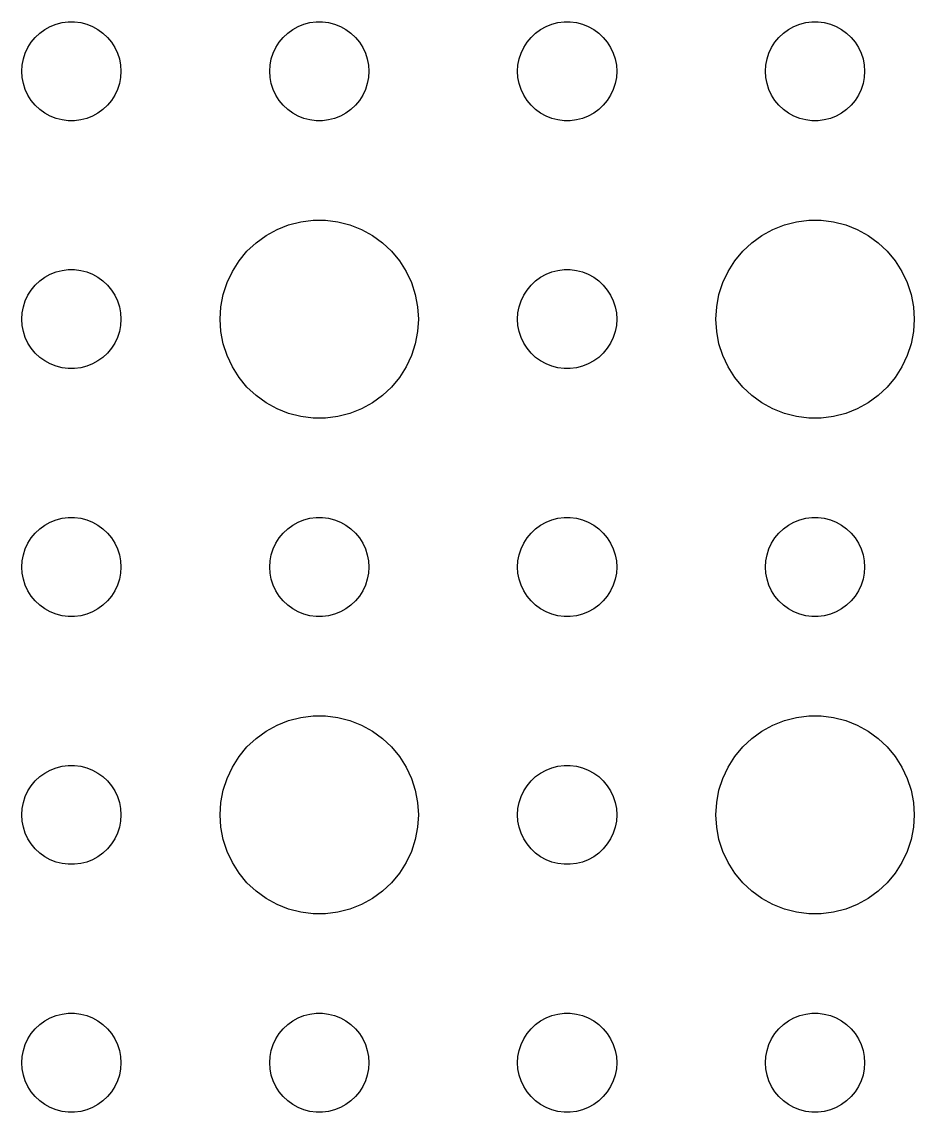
# Model space of a CAD drawing. Header units: metres. Extents: x -157 to 157, y -157 to 157.
# Drawn here: x -129 to -102, y -39 to -6 of the extents above; entities that cross this region are included whole.
import ezdxf

# ---------------------------------------------------------------- set-up
doc = ezdxf.new("R2010")
doc.units = ezdxf.units.M

msp = doc.modelspace()

# ---------------------------------------------------------------- linework, layer by layer
for p, q in [((-128.456, -6.34422), (-128.304, -6.23351)), ((-128.304, -6.23351), (-128.139, -6.14275)), ((-128.139, -6.14275), (-127.964, -6.07341)), ((-127.964, -6.07341), (-127.781, -6.02657)), ((-127.781, -6.02657), (-127.594, -6.00294)), ((-127.594, -6.00294), (-127.406, -6.00294)), ((-127.406, -6.00294), (-127.219, -6.02657)), ((-127.219, -6.02657), (-127.036, -6.07341)), ((-127.036, -6.07341), (-126.861, -6.14275)), ((-126.861, -6.14275), (-126.696, -6.23351)), ((-126.696, -6.23351), (-126.544, -6.34422)), ((-120.956, -6.34422), (-120.804, -6.23351)), ((-120.804, -6.23351), (-120.639, -6.14275)), ((-120.639, -6.14275), (-120.464, -6.07341)), ((-120.464, -6.07341), (-120.281, -6.02657)), ((-120.281, -6.02657), (-120.094, -6.00294)), ((-120.094, -6.00294), (-119.906, -6.00294)), ((-119.906, -6.00294), (-119.719, -6.02657)), ((-119.719, -6.02657), (-119.536, -6.07341)), ((-119.536, -6.07341), (-119.361, -6.14275)), ((-119.361, -6.14275), (-119.196, -6.23351)), ((-119.196, -6.23351), (-119.044, -6.34422)), ((-113.456, -6.34422), (-113.304, -6.23351)), ((-113.304, -6.23351), (-113.139, -6.14275)), ((-113.139, -6.14275), (-112.964, -6.07341)), ((-112.964, -6.07341), (-112.781, -6.02657)), ((-112.781, -6.02657), (-112.594, -6.00294)), ((-112.594, -6.00294), (-112.406, -6.00294)), ((-112.406, -6.00294), (-112.219, -6.02657)), ((-112.219, -6.02657), (-112.036, -6.07341)), ((-112.036, -6.07341), (-111.861, -6.14275)), ((-111.861, -6.14275), (-111.696, -6.23351)), ((-111.696, -6.23351), (-111.544, -6.34422)), ((-105.956, -6.34422), (-105.804, -6.23351)), ((-105.804, -6.23351), (-105.639, -6.14275)), ((-105.639, -6.14275), (-105.464, -6.07341)), ((-105.464, -6.07341), (-105.281, -6.02657)), ((-105.281, -6.02657), (-105.094, -6.00294)), ((-105.094, -6.00294), (-104.906, -6.00294)), ((-104.906, -6.00294), (-104.719, -6.02657)), ((-104.719, -6.02657), (-104.536, -6.07341)), ((-104.536, -6.07341), (-104.361, -6.14275)), ((-104.361, -6.14275), (-104.196, -6.23351)), ((-104.196, -6.23351), (-104.044, -6.34422)), ((-128.714, -6.61832), (-128.593, -6.47318)), ((-128.593, -6.47318), (-128.456, -6.34422)), ((-126.544, -6.34422), (-126.407, -6.47318)), ((-126.407, -6.47318), (-126.286, -6.61832)), ((-121.214, -6.61832), (-121.093, -6.47318)), ((-121.093, -6.47318), (-120.956, -6.34422)), ((-119.044, -6.34422), (-118.907, -6.47318)), ((-118.907, -6.47318), (-118.786, -6.61832)), ((-113.714, -6.61832), (-113.593, -6.47318)), ((-113.593, -6.47318), (-113.456, -6.34422)), ((-111.544, -6.34422), (-111.407, -6.47318)), ((-111.407, -6.47318), (-111.286, -6.61832)), ((-106.214, -6.61832), (-106.093, -6.47318)), ((-106.093, -6.47318), (-105.956, -6.34422)), ((-104.044, -6.34422), (-103.907, -6.47318)), ((-103.907, -6.47318), (-103.786, -6.61832)), ((-128.895, -6.9478), (-128.814, -6.77736)), ((-128.814, -6.77736), (-128.714, -6.61832)), ((-126.286, -6.61832), (-126.186, -6.77736)), ((-126.186, -6.77736), (-126.105, -6.9478)), ((-121.395, -6.9478), (-121.314, -6.77736)), ((-121.314, -6.77736), (-121.214, -6.61832)), ((-118.786, -6.61832), (-118.686, -6.77736)), ((-118.686, -6.77736), (-118.605, -6.9478)), ((-113.895, -6.9478), (-113.814, -6.77736)), ((-113.814, -6.77736), (-113.714, -6.61832)), ((-111.286, -6.61832), (-111.186, -6.77736)), ((-111.186, -6.77736), (-111.105, -6.9478)), ((-106.395, -6.9478), (-106.314, -6.77736)), ((-106.314, -6.77736), (-106.214, -6.61832)), ((-103.786, -6.61832), (-103.686, -6.77736)), ((-103.686, -6.77736), (-103.605, -6.9478)), ((-128.988, -7.312), (-128.953, -7.12695)), ((-128.953, -7.12695), (-128.895, -6.9478)), ((-126.105, -6.9478), (-126.047, -7.12695)), ((-126.047, -7.12695), (-126.012, -7.312)), ((-121.488, -7.312), (-121.453, -7.12695)), ((-121.453, -7.12695), (-121.395, -6.9478)), ((-118.605, -6.9478), (-118.547, -7.12695)), ((-118.547, -7.12695), (-118.512, -7.312)), ((-113.988, -7.312), (-113.953, -7.12695)), ((-113.953, -7.12695), (-113.895, -6.9478)), ((-111.105, -6.9478), (-111.047, -7.12695)), ((-111.047, -7.12695), (-111.012, -7.312)), ((-106.488, -7.312), (-106.453, -7.12695)), ((-106.453, -7.12695), (-106.395, -6.9478)), ((-103.605, -6.9478), (-103.547, -7.12695)), ((-103.547, -7.12695), (-103.512, -7.312)), ((-129, -7.5), (-128.988, -7.312)), ((-128.988, -7.68799), (-129, -7.5)), ((-126.012, -7.312), (-126, -7.5)), ((-126, -7.5), (-126.012, -7.68799)), ((-121.5, -7.5), (-121.488, -7.312)), ((-121.488, -7.68799), (-121.5, -7.5)), ((-118.512, -7.312), (-118.5, -7.5)), ((-118.5, -7.5), (-118.512, -7.68799)), ((-114, -7.5), (-113.988, -7.312)), ((-113.988, -7.68799), (-114, -7.5)), ((-111.012, -7.312), (-111, -7.5)), ((-111, -7.5), (-111.012, -7.68799)), ((-106.5, -7.5), (-106.488, -7.312)), ((-106.488, -7.68799), (-106.5, -7.5)), ((-103.512, -7.312), (-103.5, -7.5)), ((-103.5, -7.5), (-103.512, -7.68799)), ((-128.953, -7.87303), (-128.988, -7.68799)), ((-128.895, -8.05219), (-128.953, -7.87303)), ((-126.047, -7.87303), (-126.105, -8.05219)), ((-126.012, -7.68799), (-126.047, -7.87303)), ((-121.453, -7.87303), (-121.488, -7.68799)), ((-121.395, -8.05219), (-121.453, -7.87303)), ((-118.547, -7.87303), (-118.605, -8.05219)), ((-118.512, -7.68799), (-118.547, -7.87303)), ((-113.953, -7.87303), (-113.988, -7.68799)), ((-113.895, -8.05219), (-113.953, -7.87303)), ((-111.047, -7.87303), (-111.105, -8.05219)), ((-111.012, -7.68799), (-111.047, -7.87303)), ((-106.453, -7.87303), (-106.488, -7.68799)), ((-106.395, -8.05219), (-106.453, -7.87303)), ((-103.547, -7.87303), (-103.605, -8.05219)), ((-103.512, -7.68799), (-103.547, -7.87303)), ((-128.814, -8.22263), (-128.895, -8.05219)), ((-128.714, -8.38167), (-128.814, -8.22263)), ((-126.186, -8.22263), (-126.286, -8.38167)), ((-126.105, -8.05219), (-126.186, -8.22263)), ((-121.314, -8.22263), (-121.395, -8.05219)), ((-121.214, -8.38167), (-121.314, -8.22263)), ((-118.686, -8.22263), (-118.786, -8.38167)), ((-118.605, -8.05219), (-118.686, -8.22263)), ((-113.814, -8.22263), (-113.895, -8.05219)), ((-113.714, -8.38167), (-113.814, -8.22263)), ((-111.186, -8.22263), (-111.286, -8.38167)), ((-111.105, -8.05219), (-111.186, -8.22263)), ((-106.314, -8.22263), (-106.395, -8.05219)), ((-106.214, -8.38167), (-106.314, -8.22263)), ((-103.686, -8.22263), (-103.786, -8.38167)), ((-103.605, -8.05219), (-103.686, -8.22263)), ((-128.593, -8.52681), (-128.714, -8.38167)), ((-128.456, -8.65576), (-128.593, -8.52681)), ((-126.407, -8.52681), (-126.544, -8.65576)), ((-126.286, -8.38167), (-126.407, -8.52681)), ((-121.093, -8.52681), (-121.214, -8.38167)), ((-120.956, -8.65576), (-121.093, -8.52681)), ((-118.907, -8.52681), (-119.044, -8.65576)), ((-118.786, -8.38167), (-118.907, -8.52681)), ((-113.593, -8.52681), (-113.714, -8.38167)), ((-113.456, -8.65576), (-113.593, -8.52681)), ((-111.407, -8.52681), (-111.544, -8.65576)), ((-111.286, -8.38167), (-111.407, -8.52681)), ((-106.093, -8.52681), (-106.214, -8.38167)), ((-105.956, -8.65576), (-106.093, -8.52681)), ((-103.907, -8.52681), (-104.044, -8.65576)), ((-103.786, -8.38167), (-103.907, -8.52681)), ((-128.304, -8.76648), (-128.456, -8.65576)), ((-128.139, -8.85724), (-128.304, -8.76648)), ((-127.964, -8.92657), (-128.139, -8.85724)), ((-126.861, -8.85724), (-127.036, -8.92657)), ((-126.696, -8.76648), (-126.861, -8.85724)), ((-126.544, -8.65576), (-126.696, -8.76648)), ((-120.804, -8.76648), (-120.956, -8.65576)), ((-120.639, -8.85724), (-120.804, -8.76648)), ((-120.464, -8.92657), (-120.639, -8.85724)), ((-119.361, -8.85724), (-119.536, -8.92657)), ((-119.196, -8.76648), (-119.361, -8.85724)), ((-119.044, -8.65576), (-119.196, -8.76648)), ((-113.304, -8.76648), (-113.456, -8.65576)), ((-113.139, -8.85724), (-113.304, -8.76648)), ((-112.964, -8.92657), (-113.139, -8.85724)), ((-111.861, -8.85724), (-112.036, -8.92657)), ((-111.696, -8.76648), (-111.861, -8.85724)), ((-111.544, -8.65576), (-111.696, -8.76648)), ((-105.804, -8.76648), (-105.956, -8.65576)), ((-105.639, -8.85724), (-105.804, -8.76648)), ((-105.464, -8.92657), (-105.639, -8.85724)), ((-104.361, -8.85724), (-104.536, -8.92657)), ((-104.196, -8.76648), (-104.361, -8.85724)), ((-104.044, -8.65576), (-104.196, -8.76648)), ((-127.781, -8.97342), (-127.964, -8.92657)), ((-127.594, -8.99704), (-127.781, -8.97342)), ((-127.406, -8.99704), (-127.594, -8.99704)), ((-127.219, -8.97342), (-127.406, -8.99704)), ((-127.036, -8.92657), (-127.219, -8.97342)), ((-120.281, -8.97342), (-120.464, -8.92657)), ((-120.094, -8.99704), (-120.281, -8.97342)), ((-119.906, -8.99704), (-120.094, -8.99704)), ((-119.719, -8.97342), (-119.906, -8.99704)), ((-119.536, -8.92657), (-119.719, -8.97342)), ((-112.781, -8.97342), (-112.964, -8.92657)), ((-112.594, -8.99704), (-112.781, -8.97342)), ((-112.406, -8.99704), (-112.594, -8.99704)), ((-112.219, -8.97342), (-112.406, -8.99704)), ((-112.036, -8.92657), (-112.219, -8.97342)), ((-105.281, -8.97342), (-105.464, -8.92657)), ((-105.094, -8.99704), (-105.281, -8.97342)), ((-104.906, -8.99704), (-105.094, -8.99704)), ((-104.719, -8.97342), (-104.906, -8.99704)), ((-104.536, -8.92657), (-104.719, -8.97342)), ((-121.277, -12.2855), (-120.927, -12.1468)), ((-120.927, -12.1468), (-120.562, -12.0531)), ((-120.562, -12.0531), (-120.188, -12.0059)), ((-120.188, -12.0059), (-119.812, -12.0059)), ((-119.812, -12.0059), (-119.438, -12.0531)), ((-119.438, -12.0531), (-119.073, -12.1468)), ((-119.073, -12.1468), (-118.723, -12.2855)), ((-106.277, -12.2855), (-105.927, -12.1468)), ((-105.927, -12.1468), (-105.562, -12.0531)), ((-105.562, -12.0531), (-105.188, -12.0059)), ((-105.188, -12.0059), (-104.812, -12.0059)), ((-104.812, -12.0059), (-104.438, -12.0531)), ((-104.438, -12.0531), (-104.073, -12.1468)), ((-104.073, -12.1468), (-103.723, -12.2855)), ((-121.912, -12.6884), (-121.607, -12.467)), ((-121.607, -12.467), (-121.277, -12.2855)), ((-118.723, -12.2855), (-118.393, -12.467)), ((-118.393, -12.467), (-118.088, -12.6884)), ((-106.912, -12.6884), (-106.607, -12.467)), ((-106.607, -12.467), (-106.277, -12.2855)), ((-103.723, -12.2855), (-103.393, -12.467)), ((-103.393, -12.467), (-103.088, -12.6884)), ((-122.187, -12.9464), (-121.912, -12.6884)), ((-118.088, -12.6884), (-117.813, -12.9464)), ((-107.187, -12.9464), (-106.912, -12.6884)), ((-103.088, -12.6884), (-102.813, -12.9464)), ((-122.427, -13.2366), (-122.187, -12.9464)), ((-117.813, -12.9464), (-117.573, -13.2366)), ((-107.427, -13.2366), (-107.187, -12.9464)), ((-102.813, -12.9464), (-102.573, -13.2366)), ((-127.964, -13.5734), (-127.781, -13.5266)), ((-127.781, -13.5266), (-127.594, -13.5029)), ((-127.594, -13.5029), (-127.406, -13.5029)), ((-127.406, -13.5029), (-127.219, -13.5266)), ((-127.219, -13.5266), (-127.036, -13.5734)), ((-122.629, -13.5547), (-122.427, -13.2366)), ((-117.573, -13.2366), (-117.371, -13.5547)), ((-112.964, -13.5734), (-112.781, -13.5266)), ((-112.781, -13.5266), (-112.594, -13.5029)), ((-112.594, -13.5029), (-112.406, -13.5029)), ((-112.406, -13.5029), (-112.219, -13.5266)), ((-112.219, -13.5266), (-112.036, -13.5734)), ((-107.629, -13.5547), (-107.427, -13.2366)), ((-102.573, -13.2366), (-102.371, -13.5547)), ((-128.593, -13.9732), (-128.456, -13.8442)), ((-128.456, -13.8442), (-128.304, -13.7335)), ((-128.304, -13.7335), (-128.139, -13.6427)), ((-128.139, -13.6427), (-127.964, -13.5734)), ((-127.036, -13.5734), (-126.861, -13.6427)), ((-126.861, -13.6427), (-126.696, -13.7335)), ((-126.696, -13.7335), (-126.544, -13.8442)), ((-126.544, -13.8442), (-126.407, -13.9732)), ((-122.789, -13.8956), (-122.629, -13.5547)), ((-117.371, -13.5547), (-117.211, -13.8956)), ((-113.593, -13.9732), (-113.456, -13.8442)), ((-113.456, -13.8442), (-113.304, -13.7335)), ((-113.304, -13.7335), (-113.139, -13.6427)), ((-113.139, -13.6427), (-112.964, -13.5734)), ((-112.036, -13.5734), (-111.861, -13.6427)), ((-111.861, -13.6427), (-111.696, -13.7335)), ((-111.696, -13.7335), (-111.544, -13.8442)), ((-111.544, -13.8442), (-111.407, -13.9732)), ((-107.789, -13.8956), (-107.629, -13.5547)), ((-102.371, -13.5547), (-102.211, -13.8956)), ((-128.814, -14.2774), (-128.714, -14.1183)), ((-128.714, -14.1183), (-128.593, -13.9732)), ((-126.407, -13.9732), (-126.286, -14.1183)), ((-126.286, -14.1183), (-126.186, -14.2774)), ((-122.906, -14.2539), (-122.789, -13.8956)), ((-117.211, -13.8956), (-117.094, -14.2539)), ((-113.814, -14.2774), (-113.714, -14.1183)), ((-113.714, -14.1183), (-113.593, -13.9732)), ((-111.407, -13.9732), (-111.286, -14.1183)), ((-111.286, -14.1183), (-111.186, -14.2774)), ((-107.906, -14.2539), (-107.789, -13.8956)), ((-102.211, -13.8956), (-102.094, -14.2539)), ((-128.953, -14.627), (-128.895, -14.4478)), ((-128.895, -14.4478), (-128.814, -14.2774)), ((-126.186, -14.2774), (-126.105, -14.4478)), ((-126.105, -14.4478), (-126.047, -14.627)), ((-122.976, -14.624), (-122.906, -14.2539)), ((-117.094, -14.2539), (-117.024, -14.624)), ((-113.953, -14.627), (-113.895, -14.4478)), ((-113.895, -14.4478), (-113.814, -14.2774)), ((-111.186, -14.2774), (-111.105, -14.4478)), ((-111.105, -14.4478), (-111.047, -14.627)), ((-107.976, -14.624), (-107.906, -14.2539)), ((-102.094, -14.2539), (-102.024, -14.624)), ((-129, -15), (-128.988, -14.812)), ((-128.988, -14.812), (-128.953, -14.627)), ((-126.047, -14.627), (-126.012, -14.812)), ((-126.012, -14.812), (-126, -15)), ((-123, -15), (-122.976, -14.624)), ((-117.024, -14.624), (-117, -15)), ((-114, -15), (-113.988, -14.812)), ((-113.988, -14.812), (-113.953, -14.627)), ((-111.047, -14.627), (-111.012, -14.812)), ((-111.012, -14.812), (-111, -15)), ((-108, -15), (-107.976, -14.624)), ((-102.024, -14.624), (-102, -15)), ((-128.988, -15.188), (-129, -15)), ((-126, -15), (-126.012, -15.188)), ((-122.976, -15.376), (-123, -15)), ((-117, -15), (-117.024, -15.376)), ((-113.988, -15.188), (-114, -15)), ((-111, -15), (-111.012, -15.188)), ((-107.976, -15.376), (-108, -15)), ((-102, -15), (-102.024, -15.376)), ((-128.953, -15.373), (-128.988, -15.188)), ((-128.895, -15.5522), (-128.953, -15.373)), ((-126.047, -15.373), (-126.105, -15.5522)), ((-126.012, -15.188), (-126.047, -15.373)), ((-122.906, -15.7461), (-122.976, -15.376)), ((-117.024, -15.376), (-117.094, -15.7461)), ((-113.953, -15.373), (-113.988, -15.188)), ((-113.895, -15.5522), (-113.953, -15.373)), ((-111.047, -15.373), (-111.105, -15.5522)), ((-111.012, -15.188), (-111.047, -15.373)), ((-107.906, -15.7461), (-107.976, -15.376)), ((-102.024, -15.376), (-102.094, -15.7461)), ((-128.814, -15.7226), (-128.895, -15.5522)), ((-128.714, -15.8817), (-128.814, -15.7226)), ((-126.186, -15.7226), (-126.286, -15.8817)), ((-126.105, -15.5522), (-126.186, -15.7226)), ((-122.789, -16.1044), (-122.906, -15.7461)), ((-117.094, -15.7461), (-117.211, -16.1044)), ((-113.814, -15.7226), (-113.895, -15.5522)), ((-113.714, -15.8817), (-113.814, -15.7226)), ((-111.186, -15.7226), (-111.286, -15.8817)), ((-111.105, -15.5522), (-111.186, -15.7226)), ((-107.789, -16.1044), (-107.906, -15.7461)), ((-102.094, -15.7461), (-102.211, -16.1044)), ((-128.593, -16.0268), (-128.714, -15.8817)), ((-128.456, -16.1558), (-128.593, -16.0268)), ((-128.304, -16.2665), (-128.456, -16.1558)), ((-126.544, -16.1558), (-126.696, -16.2665)), ((-126.407, -16.0268), (-126.544, -16.1558)), ((-126.286, -15.8817), (-126.407, -16.0268)), ((-122.629, -16.4453), (-122.789, -16.1044)), ((-117.211, -16.1044), (-117.371, -16.4453)), ((-113.593, -16.0268), (-113.714, -15.8817)), ((-113.456, -16.1558), (-113.593, -16.0268)), ((-113.304, -16.2665), (-113.456, -16.1558)), ((-111.544, -16.1558), (-111.696, -16.2665)), ((-111.407, -16.0268), (-111.544, -16.1558)), ((-111.286, -15.8817), (-111.407, -16.0268)), ((-107.629, -16.4453), (-107.789, -16.1044)), ((-102.211, -16.1044), (-102.371, -16.4453)), ((-128.139, -16.3572), (-128.304, -16.2665)), ((-127.964, -16.4266), (-128.139, -16.3572)), ((-127.781, -16.4734), (-127.964, -16.4266)), ((-127.594, -16.497), (-127.781, -16.4734)), ((-127.406, -16.497), (-127.594, -16.497)), ((-127.219, -16.4734), (-127.406, -16.497)), ((-127.036, -16.4266), (-127.219, -16.4734)), ((-126.861, -16.3572), (-127.036, -16.4266)), ((-126.696, -16.2665), (-126.861, -16.3572)), ((-122.427, -16.7634), (-122.629, -16.4453)), ((-117.371, -16.4453), (-117.573, -16.7634)), ((-113.139, -16.3572), (-113.304, -16.2665)), ((-112.964, -16.4266), (-113.139, -16.3572)), ((-112.781, -16.4734), (-112.964, -16.4266)), ((-112.594, -16.497), (-112.781, -16.4734)), ((-112.406, -16.497), (-112.594, -16.497)), ((-112.219, -16.4734), (-112.406, -16.497)), ((-112.036, -16.4266), (-112.219, -16.4734)), ((-111.861, -16.3572), (-112.036, -16.4266)), ((-111.696, -16.2665), (-111.861, -16.3572)), ((-107.427, -16.7634), (-107.629, -16.4453)), ((-102.371, -16.4453), (-102.573, -16.7634)), ((-122.187, -17.0536), (-122.427, -16.7634)), ((-117.573, -16.7634), (-117.813, -17.0536)), ((-107.187, -17.0536), (-107.427, -16.7634)), ((-102.573, -16.7634), (-102.813, -17.0536)), ((-121.912, -17.3115), (-122.187, -17.0536)), ((-117.813, -17.0536), (-118.088, -17.3115)), ((-106.912, -17.3115), (-107.187, -17.0536)), ((-102.813, -17.0536), (-103.088, -17.3115)), ((-121.607, -17.533), (-121.912, -17.3115)), ((-118.088, -17.3115), (-118.393, -17.533)), ((-106.607, -17.533), (-106.912, -17.3115)), ((-103.088, -17.3115), (-103.393, -17.533)), ((-121.277, -17.7145), (-121.607, -17.533)), ((-120.927, -17.8532), (-121.277, -17.7145)), ((-118.723, -17.7145), (-119.073, -17.8532)), ((-118.393, -17.533), (-118.723, -17.7145)), ((-106.277, -17.7145), (-106.607, -17.533)), ((-105.927, -17.8532), (-106.277, -17.7145)), ((-103.723, -17.7145), (-104.073, -17.8532)), ((-103.393, -17.533), (-103.723, -17.7145)), ((-120.562, -17.9469), (-120.927, -17.8532)), ((-120.188, -17.9941), (-120.562, -17.9469)), ((-119.812, -17.9941), (-120.188, -17.9941)), ((-119.438, -17.9469), (-119.812, -17.9941)), ((-119.073, -17.8532), (-119.438, -17.9469)), ((-105.562, -17.9469), (-105.927, -17.8532)), ((-105.188, -17.9941), (-105.562, -17.9469)), ((-104.812, -17.9941), (-105.188, -17.9941)), ((-104.438, -17.9469), (-104.812, -17.9941)), ((-104.073, -17.8532), (-104.438, -17.9469)), ((-128.139, -21.1427), (-127.964, -21.0734)), ((-127.964, -21.0734), (-127.781, -21.0266)), ((-127.781, -21.0266), (-127.594, -21.003)), ((-127.594, -21.003), (-127.406, -21.003)), ((-127.406, -21.003), (-127.219, -21.0266)), ((-127.219, -21.0266), (-127.036, -21.0734)), ((-127.036, -21.0734), (-126.861, -21.1427)), ((-120.639, -21.1427), (-120.464, -21.0734)), ((-120.464, -21.0734), (-120.281, -21.0266)), ((-120.281, -21.0266), (-120.094, -21.003)), ((-120.094, -21.003), (-119.906, -21.003)), ((-119.906, -21.003), (-119.719, -21.0266)), ((-119.719, -21.0266), (-119.536, -21.0734)), ((-119.536, -21.0734), (-119.361, -21.1427)), ((-113.139, -21.1427), (-112.964, -21.0734)), ((-112.964, -21.0734), (-112.781, -21.0266)), ((-112.781, -21.0266), (-112.594, -21.003)), ((-112.594, -21.003), (-112.406, -21.003)), ((-112.406, -21.003), (-112.219, -21.0266)), ((-112.219, -21.0266), (-112.036, -21.0734)), ((-112.036, -21.0734), (-111.861, -21.1427)), ((-105.639, -21.1427), (-105.464, -21.0734)), ((-105.464, -21.0734), (-105.281, -21.0266)), ((-105.281, -21.0266), (-105.094, -21.003)), ((-105.094, -21.003), (-104.906, -21.003)), ((-104.906, -21.003), (-104.719, -21.0266)), ((-104.719, -21.0266), (-104.536, -21.0734)), ((-104.536, -21.0734), (-104.361, -21.1427)), ((-128.593, -21.4732), (-128.456, -21.3442)), ((-128.456, -21.3442), (-128.304, -21.2335)), ((-128.304, -21.2335), (-128.139, -21.1427)), ((-126.861, -21.1427), (-126.696, -21.2335)), ((-126.696, -21.2335), (-126.544, -21.3442)), ((-126.544, -21.3442), (-126.407, -21.4732)), ((-121.093, -21.4732), (-120.956, -21.3442)), ((-120.956, -21.3442), (-120.804, -21.2335)), ((-120.804, -21.2335), (-120.639, -21.1427)), ((-119.361, -21.1427), (-119.196, -21.2335)), ((-119.196, -21.2335), (-119.044, -21.3442)), ((-119.044, -21.3442), (-118.907, -21.4732)), ((-113.593, -21.4732), (-113.456, -21.3442)), ((-113.456, -21.3442), (-113.304, -21.2335)), ((-113.304, -21.2335), (-113.139, -21.1427)), ((-111.861, -21.1427), (-111.696, -21.2335)), ((-111.696, -21.2335), (-111.544, -21.3442)), ((-111.544, -21.3442), (-111.407, -21.4732)), ((-106.093, -21.4732), (-105.956, -21.3442)), ((-105.956, -21.3442), (-105.804, -21.2335)), ((-105.804, -21.2335), (-105.639, -21.1427)), ((-104.361, -21.1427), (-104.196, -21.2335)), ((-104.196, -21.2335), (-104.044, -21.3442)), ((-104.044, -21.3442), (-103.907, -21.4732)), ((-128.814, -21.7774), (-128.714, -21.6183)), ((-128.714, -21.6183), (-128.593, -21.4732)), ((-126.407, -21.4732), (-126.286, -21.6183)), ((-126.286, -21.6183), (-126.186, -21.7774)), ((-121.314, -21.7774), (-121.214, -21.6183)), ((-121.214, -21.6183), (-121.093, -21.4732)), ((-118.907, -21.4732), (-118.786, -21.6183)), ((-118.786, -21.6183), (-118.686, -21.7774)), ((-113.814, -21.7774), (-113.714, -21.6183)), ((-113.714, -21.6183), (-113.593, -21.4732)), ((-111.407, -21.4732), (-111.286, -21.6183)), ((-111.286, -21.6183), (-111.186, -21.7774)), ((-106.314, -21.7774), (-106.214, -21.6183)), ((-106.214, -21.6183), (-106.093, -21.4732)), ((-103.907, -21.4732), (-103.786, -21.6183)), ((-103.786, -21.6183), (-103.686, -21.7774)), ((-128.953, -22.127), (-128.895, -21.9478)), ((-128.895, -21.9478), (-128.814, -21.7774)), ((-126.186, -21.7774), (-126.105, -21.9478)), ((-126.105, -21.9478), (-126.047, -22.127)), ((-121.453, -22.127), (-121.395, -21.9478)), ((-121.395, -21.9478), (-121.314, -21.7774)), ((-118.686, -21.7774), (-118.605, -21.9478)), ((-118.605, -21.9478), (-118.547, -22.127)), ((-113.953, -22.127), (-113.895, -21.9478)), ((-113.895, -21.9478), (-113.814, -21.7774)), ((-111.186, -21.7774), (-111.105, -21.9478)), ((-111.105, -21.9478), (-111.047, -22.127)), ((-106.453, -22.127), (-106.395, -21.9478)), ((-106.395, -21.9478), (-106.314, -21.7774)), ((-103.686, -21.7774), (-103.605, -21.9478)), ((-103.605, -21.9478), (-103.547, -22.127)), ((-129, -22.5), (-128.988, -22.312)), ((-128.988, -22.312), (-128.953, -22.127)), ((-126.047, -22.127), (-126.012, -22.312)), ((-126.012, -22.312), (-126, -22.5)), ((-121.5, -22.5), (-121.488, -22.312)), ((-121.488, -22.312), (-121.453, -22.127)), ((-118.547, -22.127), (-118.512, -22.312)), ((-118.512, -22.312), (-118.5, -22.5)), ((-114, -22.5), (-113.988, -22.312)), ((-113.988, -22.312), (-113.953, -22.127)), ((-111.047, -22.127), (-111.012, -22.312)), ((-111.012, -22.312), (-111, -22.5)), ((-106.5, -22.5), (-106.488, -22.312)), ((-106.488, -22.312), (-106.453, -22.127)), ((-103.547, -22.127), (-103.512, -22.312)), ((-103.512, -22.312), (-103.5, -22.5)), ((-128.988, -22.688), (-129, -22.5)), ((-128.953, -22.873), (-128.988, -22.688)), ((-126.012, -22.688), (-126.047, -22.873)), ((-126, -22.5), (-126.012, -22.688)), ((-121.488, -22.688), (-121.5, -22.5)), ((-121.453, -22.873), (-121.488, -22.688)), ((-118.512, -22.688), (-118.547, -22.873)), ((-118.5, -22.5), (-118.512, -22.688)), ((-113.988, -22.688), (-114, -22.5)), ((-113.953, -22.873), (-113.988, -22.688)), ((-111.012, -22.688), (-111.047, -22.873)), ((-111, -22.5), (-111.012, -22.688)), ((-106.488, -22.688), (-106.5, -22.5)), ((-106.453, -22.873), (-106.488, -22.688)), ((-103.512, -22.688), (-103.547, -22.873)), ((-103.5, -22.5), (-103.512, -22.688)), ((-128.895, -23.0522), (-128.953, -22.873)), ((-128.814, -23.2226), (-128.895, -23.0522)), ((-126.105, -23.0522), (-126.186, -23.2226)), ((-126.047, -22.873), (-126.105, -23.0522)), ((-121.395, -23.0522), (-121.453, -22.873)), ((-121.314, -23.2226), (-121.395, -23.0522)), ((-118.605, -23.0522), (-118.686, -23.2226)), ((-118.547, -22.873), (-118.605, -23.0522)), ((-113.895, -23.0522), (-113.953, -22.873)), ((-113.814, -23.2226), (-113.895, -23.0522)), ((-111.105, -23.0522), (-111.186, -23.2226)), ((-111.047, -22.873), (-111.105, -23.0522)), ((-106.395, -23.0522), (-106.453, -22.873)), ((-106.314, -23.2226), (-106.395, -23.0522)), ((-103.605, -23.0522), (-103.686, -23.2226)), ((-103.547, -22.873), (-103.605, -23.0522)), ((-128.714, -23.3817), (-128.814, -23.2226)), ((-128.593, -23.5268), (-128.714, -23.3817)), ((-126.286, -23.3817), (-126.407, -23.5268)), ((-126.186, -23.2226), (-126.286, -23.3817)), ((-121.214, -23.3817), (-121.314, -23.2226)), ((-121.093, -23.5268), (-121.214, -23.3817)), ((-118.786, -23.3817), (-118.907, -23.5268)), ((-118.686, -23.2226), (-118.786, -23.3817)), ((-113.714, -23.3817), (-113.814, -23.2226)), ((-113.593, -23.5268), (-113.714, -23.3817)), ((-111.286, -23.3817), (-111.407, -23.5268)), ((-111.186, -23.2226), (-111.286, -23.3817)), ((-106.214, -23.3817), (-106.314, -23.2226)), ((-106.093, -23.5268), (-106.214, -23.3817)), ((-103.786, -23.3817), (-103.907, -23.5268)), ((-103.686, -23.2226), (-103.786, -23.3817)), ((-128.456, -23.6558), (-128.593, -23.5268)), ((-128.304, -23.7665), (-128.456, -23.6558)), ((-126.544, -23.6558), (-126.696, -23.7665)), ((-126.407, -23.5268), (-126.544, -23.6558)), ((-120.956, -23.6558), (-121.093, -23.5268)), ((-120.804, -23.7665), (-120.956, -23.6558)), ((-119.044, -23.6558), (-119.196, -23.7665)), ((-118.907, -23.5268), (-119.044, -23.6558)), ((-113.456, -23.6558), (-113.593, -23.5268)), ((-113.304, -23.7665), (-113.456, -23.6558)), ((-111.544, -23.6558), (-111.696, -23.7665)), ((-111.407, -23.5268), (-111.544, -23.6558)), ((-105.956, -23.6558), (-106.093, -23.5268)), ((-105.804, -23.7665), (-105.956, -23.6558)), ((-104.044, -23.6558), (-104.196, -23.7665)), ((-103.907, -23.5268), (-104.044, -23.6558)), ((-128.139, -23.8572), (-128.304, -23.7665)), ((-127.964, -23.9266), (-128.139, -23.8572)), ((-127.781, -23.9734), (-127.964, -23.9266)), ((-127.594, -23.997), (-127.781, -23.9734)), ((-127.406, -23.997), (-127.594, -23.997)), ((-127.219, -23.9734), (-127.406, -23.997)), ((-127.036, -23.9266), (-127.219, -23.9734)), ((-126.861, -23.8572), (-127.036, -23.9266)), ((-126.696, -23.7665), (-126.861, -23.8572)), ((-120.639, -23.8572), (-120.804, -23.7665)), ((-120.464, -23.9266), (-120.639, -23.8572)), ((-120.281, -23.9734), (-120.464, -23.9266)), ((-120.094, -23.997), (-120.281, -23.9734)), ((-119.906, -23.997), (-120.094, -23.997)), ((-119.719, -23.9734), (-119.906, -23.997)), ((-119.536, -23.9266), (-119.719, -23.9734)), ((-119.361, -23.8572), (-119.536, -23.9266)), ((-119.196, -23.7665), (-119.361, -23.8572)), ((-113.139, -23.8572), (-113.304, -23.7665)), ((-112.964, -23.9266), (-113.139, -23.8572)), ((-112.781, -23.9734), (-112.964, -23.9266)), ((-112.594, -23.997), (-112.781, -23.9734)), ((-112.406, -23.997), (-112.594, -23.997)), ((-112.219, -23.9734), (-112.406, -23.997)), ((-112.036, -23.9266), (-112.219, -23.9734)), ((-111.861, -23.8572), (-112.036, -23.9266)), ((-111.696, -23.7665), (-111.861, -23.8572)), ((-105.639, -23.8572), (-105.804, -23.7665)), ((-105.464, -23.9266), (-105.639, -23.8572)), ((-105.281, -23.9734), (-105.464, -23.9266)), ((-105.094, -23.997), (-105.281, -23.9734)), ((-104.906, -23.997), (-105.094, -23.997)), ((-104.719, -23.9734), (-104.906, -23.997)), ((-104.536, -23.9266), (-104.719, -23.9734)), ((-104.361, -23.8572), (-104.536, -23.9266)), ((-104.196, -23.7665), (-104.361, -23.8572)), ((-120.927, -27.1468), (-120.562, -27.0531)), ((-120.562, -27.0531), (-120.188, -27.0059)), ((-120.188, -27.0059), (-119.812, -27.0059)), ((-119.812, -27.0059), (-119.438, -27.0531)), ((-119.438, -27.0531), (-119.073, -27.1468)), ((-105.927, -27.1468), (-105.562, -27.0531)), ((-105.562, -27.0531), (-105.188, -27.0059)), ((-105.188, -27.0059), (-104.812, -27.0059)), ((-104.812, -27.0059), (-104.438, -27.0531)), ((-104.438, -27.0531), (-104.073, -27.1468)), ((-121.607, -27.467), (-121.277, -27.2855)), ((-121.277, -27.2855), (-120.927, -27.1468)), ((-119.073, -27.1468), (-118.723, -27.2855)), ((-118.723, -27.2855), (-118.393, -27.467)), ((-106.607, -27.467), (-106.277, -27.2855)), ((-106.277, -27.2855), (-105.927, -27.1468)), ((-104.073, -27.1468), (-103.723, -27.2855)), ((-103.723, -27.2855), (-103.393, -27.467)), ((-122.187, -27.9464), (-121.912, -27.6884)), ((-121.912, -27.6884), (-121.607, -27.467)), ((-118.393, -27.467), (-118.088, -27.6884)), ((-118.088, -27.6884), (-117.813, -27.9464)), ((-107.187, -27.9464), (-106.912, -27.6884)), ((-106.912, -27.6884), (-106.607, -27.467)), ((-103.393, -27.467), (-103.088, -27.6884)), ((-103.088, -27.6884), (-102.813, -27.9464)), ((-122.427, -28.2366), (-122.187, -27.9464)), ((-117.813, -27.9464), (-117.573, -28.2366)), ((-107.427, -28.2366), (-107.187, -27.9464)), ((-102.813, -27.9464), (-102.573, -28.2366)), ((-122.629, -28.5547), (-122.427, -28.2366)), ((-117.573, -28.2366), (-117.371, -28.5547)), ((-107.629, -28.5547), (-107.427, -28.2366)), ((-102.573, -28.2366), (-102.371, -28.5547)), ((-128.304, -28.7335), (-128.139, -28.6427)), ((-128.139, -28.6427), (-127.964, -28.5734)), ((-127.964, -28.5734), (-127.781, -28.5266)), ((-127.781, -28.5266), (-127.594, -28.503)), ((-127.594, -28.503), (-127.406, -28.503)), ((-127.406, -28.503), (-127.219, -28.5266)), ((-127.219, -28.5266), (-127.036, -28.5734)), ((-127.036, -28.5734), (-126.861, -28.6427)), ((-126.861, -28.6427), (-126.696, -28.7335)), ((-122.789, -28.8956), (-122.629, -28.5547)), ((-117.371, -28.5547), (-117.211, -28.8956)), ((-113.304, -28.7335), (-113.139, -28.6427)), ((-113.139, -28.6427), (-112.964, -28.5734)), ((-112.964, -28.5734), (-112.781, -28.5266)), ((-112.781, -28.5266), (-112.594, -28.503)), ((-112.594, -28.503), (-112.406, -28.503)), ((-112.406, -28.503), (-112.219, -28.5266)), ((-112.219, -28.5266), (-112.036, -28.5734)), ((-112.036, -28.5734), (-111.861, -28.6427)), ((-111.861, -28.6427), (-111.696, -28.7335)), ((-107.789, -28.8956), (-107.629, -28.5547)), ((-102.371, -28.5547), (-102.211, -28.8956)), ((-128.714, -29.1183), (-128.593, -28.9732)), ((-128.593, -28.9732), (-128.456, -28.8442)), ((-128.456, -28.8442), (-128.304, -28.7335)), ((-126.696, -28.7335), (-126.544, -28.8442)), ((-126.544, -28.8442), (-126.407, -28.9732)), ((-126.407, -28.9732), (-126.286, -29.1183)), ((-122.906, -29.2539), (-122.789, -28.8956)), ((-117.211, -28.8956), (-117.094, -29.2539)), ((-113.714, -29.1183), (-113.593, -28.9732)), ((-113.593, -28.9732), (-113.456, -28.8442)), ((-113.456, -28.8442), (-113.304, -28.7335)), ((-111.696, -28.7335), (-111.544, -28.8442)), ((-111.544, -28.8442), (-111.407, -28.9732)), ((-111.407, -28.9732), (-111.286, -29.1183)), ((-107.906, -29.2539), (-107.789, -28.8956)), ((-102.211, -28.8956), (-102.094, -29.2539)), ((-128.895, -29.4478), (-128.814, -29.2774)), ((-128.814, -29.2774), (-128.714, -29.1183)), ((-126.286, -29.1183), (-126.186, -29.2774)), ((-126.186, -29.2774), (-126.105, -29.4478)), ((-122.976, -29.624), (-122.906, -29.2539)), ((-117.094, -29.2539), (-117.024, -29.624)), ((-113.895, -29.4478), (-113.814, -29.2774)), ((-113.814, -29.2774), (-113.714, -29.1183)), ((-111.286, -29.1183), (-111.186, -29.2774)), ((-111.186, -29.2774), (-111.105, -29.4478)), ((-107.976, -29.624), (-107.906, -29.2539)), ((-102.094, -29.2539), (-102.024, -29.624)), ((-128.988, -29.812), (-128.953, -29.627)), ((-128.953, -29.627), (-128.895, -29.4478)), ((-126.105, -29.4478), (-126.047, -29.627)), ((-126.047, -29.627), (-126.012, -29.812)), ((-123, -30), (-122.976, -29.624)), ((-117.024, -29.624), (-117, -30)), ((-113.988, -29.812), (-113.953, -29.627)), ((-113.953, -29.627), (-113.895, -29.4478)), ((-111.105, -29.4478), (-111.047, -29.627)), ((-111.047, -29.627), (-111.012, -29.812)), ((-108, -30), (-107.976, -29.624)), ((-102.024, -29.624), (-102, -30)), ((-129, -30), (-128.988, -29.812)), ((-128.988, -30.188), (-129, -30)), ((-126.012, -29.812), (-126, -30)), ((-126, -30), (-126.012, -30.188)), ((-122.976, -30.376), (-123, -30)), ((-117, -30), (-117.024, -30.376)), ((-114, -30), (-113.988, -29.812)), ((-113.988, -30.188), (-114, -30)), ((-111.012, -29.812), (-111, -30)), ((-111, -30), (-111.012, -30.188)), ((-107.976, -30.376), (-108, -30)), ((-102, -30), (-102.024, -30.376)), ((-128.953, -30.373), (-128.988, -30.188)), ((-126.012, -30.188), (-126.047, -30.373)), ((-113.953, -30.373), (-113.988, -30.188)), ((-111.012, -30.188), (-111.047, -30.373)), ((-128.895, -30.5522), (-128.953, -30.373)), ((-128.814, -30.7226), (-128.895, -30.5522)), ((-126.105, -30.5522), (-126.186, -30.7226)), ((-126.047, -30.373), (-126.105, -30.5522)), ((-122.906, -30.7461), (-122.976, -30.376)), ((-117.024, -30.376), (-117.094, -30.7461)), ((-113.895, -30.5522), (-113.953, -30.373)), ((-113.814, -30.7226), (-113.895, -30.5522)), ((-111.105, -30.5522), (-111.186, -30.7226)), ((-111.047, -30.373), (-111.105, -30.5522)), ((-107.906, -30.7461), (-107.976, -30.376)), ((-102.024, -30.376), (-102.094, -30.7461)), ((-128.714, -30.8817), (-128.814, -30.7226)), ((-128.593, -31.0268), (-128.714, -30.8817)), ((-126.286, -30.8817), (-126.407, -31.0268)), ((-126.186, -30.7226), (-126.286, -30.8817)), ((-122.789, -31.1044), (-122.906, -30.7461)), ((-117.094, -30.7461), (-117.211, -31.1044)), ((-113.714, -30.8817), (-113.814, -30.7226)), ((-113.593, -31.0268), (-113.714, -30.8817)), ((-111.286, -30.8817), (-111.407, -31.0268)), ((-111.186, -30.7226), (-111.286, -30.8817)), ((-107.789, -31.1044), (-107.906, -30.7461)), ((-102.094, -30.7461), (-102.211, -31.1044)), ((-128.456, -31.1558), (-128.593, -31.0268)), ((-128.304, -31.2665), (-128.456, -31.1558)), ((-128.139, -31.3572), (-128.304, -31.2665)), ((-126.696, -31.2665), (-126.861, -31.3572)), ((-126.544, -31.1558), (-126.696, -31.2665)), ((-126.407, -31.0268), (-126.544, -31.1558)), ((-122.629, -31.4453), (-122.789, -31.1044)), ((-117.211, -31.1044), (-117.371, -31.4453)), ((-113.456, -31.1558), (-113.593, -31.0268)), ((-113.304, -31.2665), (-113.456, -31.1558)), ((-113.139, -31.3572), (-113.304, -31.2665)), ((-111.696, -31.2665), (-111.861, -31.3572)), ((-111.544, -31.1558), (-111.696, -31.2665)), ((-111.407, -31.0268), (-111.544, -31.1558)), ((-107.629, -31.4453), (-107.789, -31.1044)), ((-102.211, -31.1044), (-102.371, -31.4453)), ((-127.964, -31.4266), (-128.139, -31.3572)), ((-127.781, -31.4734), (-127.964, -31.4266)), ((-127.594, -31.497), (-127.781, -31.4734)), ((-127.406, -31.497), (-127.594, -31.497)), ((-127.219, -31.4734), (-127.406, -31.497)), ((-127.036, -31.4266), (-127.219, -31.4734)), ((-126.861, -31.3572), (-127.036, -31.4266)), ((-122.427, -31.7634), (-122.629, -31.4453)), ((-117.371, -31.4453), (-117.573, -31.7634)), ((-112.964, -31.4266), (-113.139, -31.3572)), ((-112.781, -31.4734), (-112.964, -31.4266)), ((-112.594, -31.497), (-112.781, -31.4734)), ((-112.406, -31.497), (-112.594, -31.497)), ((-112.219, -31.4734), (-112.406, -31.497)), ((-112.036, -31.4266), (-112.219, -31.4734)), ((-111.861, -31.3572), (-112.036, -31.4266)), ((-107.427, -31.7634), (-107.629, -31.4453)), ((-102.371, -31.4453), (-102.573, -31.7634)), ((-122.187, -32.0536), (-122.427, -31.7634)), ((-117.573, -31.7634), (-117.813, -32.0536)), ((-107.187, -32.0536), (-107.427, -31.7634)), ((-102.573, -31.7634), (-102.813, -32.0536)), ((-121.912, -32.3115), (-122.187, -32.0536)), ((-121.607, -32.533), (-121.912, -32.3115)), ((-118.088, -32.3115), (-118.393, -32.533)), ((-117.813, -32.0536), (-118.088, -32.3115)), ((-106.912, -32.3115), (-107.187, -32.0536)), ((-106.607, -32.533), (-106.912, -32.3115)), ((-103.088, -32.3115), (-103.393, -32.533)), ((-102.813, -32.0536), (-103.088, -32.3115)), ((-121.277, -32.7145), (-121.607, -32.533)), ((-118.393, -32.533), (-118.723, -32.7145)), ((-106.277, -32.7145), (-106.607, -32.533)), ((-103.393, -32.533), (-103.723, -32.7145)), ((-120.927, -32.8532), (-121.277, -32.7145)), ((-120.562, -32.9469), (-120.927, -32.8532)), ((-120.188, -32.9941), (-120.562, -32.9469)), ((-119.438, -32.9469), (-119.812, -32.9941)), ((-119.073, -32.8532), (-119.438, -32.9469)), ((-118.723, -32.7145), (-119.073, -32.8532)), ((-105.927, -32.8532), (-106.277, -32.7145)), ((-105.562, -32.9469), (-105.927, -32.8532)), ((-105.188, -32.9941), (-105.562, -32.9469)), ((-104.438, -32.9469), (-104.812, -32.9941)), ((-104.073, -32.8532), (-104.438, -32.9469)), ((-103.723, -32.7145), (-104.073, -32.8532)), ((-119.812, -32.9941), (-120.188, -32.9941)), ((-104.812, -32.9941), (-105.188, -32.9941)), ((-128.456, -36.3442), (-128.304, -36.2335)), ((-128.304, -36.2335), (-128.139, -36.1428)), ((-128.139, -36.1428), (-127.964, -36.0734)), ((-127.964, -36.0734), (-127.781, -36.0266)), ((-127.781, -36.0266), (-127.594, -36.003)), ((-127.594, -36.003), (-127.406, -36.003)), ((-127.406, -36.003), (-127.219, -36.0266)), ((-127.219, -36.0266), (-127.036, -36.0734)), ((-127.036, -36.0734), (-126.861, -36.1428)), ((-126.861, -36.1428), (-126.696, -36.2335)), ((-126.696, -36.2335), (-126.544, -36.3442)), ((-120.956, -36.3442), (-120.804, -36.2335)), ((-120.804, -36.2335), (-120.639, -36.1428)), ((-120.639, -36.1428), (-120.464, -36.0734)), ((-120.464, -36.0734), (-120.281, -36.0266)), ((-120.281, -36.0266), (-120.094, -36.003)), ((-120.094, -36.003), (-119.906, -36.003)), ((-119.906, -36.003), (-119.719, -36.0266)), ((-119.719, -36.0266), (-119.536, -36.0734)), ((-119.536, -36.0734), (-119.361, -36.1428)), ((-119.361, -36.1428), (-119.196, -36.2335)), ((-119.196, -36.2335), (-119.044, -36.3442)), ((-113.456, -36.3442), (-113.304, -36.2335)), ((-113.304, -36.2335), (-113.139, -36.1428)), ((-113.139, -36.1428), (-112.964, -36.0734)), ((-112.964, -36.0734), (-112.781, -36.0266)), ((-112.781, -36.0266), (-112.594, -36.003)), ((-112.594, -36.003), (-112.406, -36.003)), ((-112.406, -36.003), (-112.219, -36.0266)), ((-112.219, -36.0266), (-112.036, -36.0734)), ((-112.036, -36.0734), (-111.861, -36.1428)), ((-111.861, -36.1428), (-111.696, -36.2335)), ((-111.696, -36.2335), (-111.544, -36.3442)), ((-105.956, -36.3442), (-105.804, -36.2335)), ((-105.804, -36.2335), (-105.639, -36.1428)), ((-105.639, -36.1428), (-105.464, -36.0734)), ((-105.464, -36.0734), (-105.281, -36.0266)), ((-105.281, -36.0266), (-105.094, -36.003)), ((-105.094, -36.003), (-104.906, -36.003)), ((-104.906, -36.003), (-104.719, -36.0266)), ((-104.719, -36.0266), (-104.536, -36.0734)), ((-104.536, -36.0734), (-104.361, -36.1428)), ((-104.361, -36.1428), (-104.196, -36.2335)), ((-104.196, -36.2335), (-104.044, -36.3442)), ((-128.814, -36.7774), (-128.714, -36.6183)), ((-128.714, -36.6183), (-128.593, -36.4732)), ((-128.593, -36.4732), (-128.456, -36.3442)), ((-126.544, -36.3442), (-126.407, -36.4732)), ((-126.407, -36.4732), (-126.286, -36.6183)), ((-126.286, -36.6183), (-126.186, -36.7774)), ((-121.314, -36.7774), (-121.214, -36.6183)), ((-121.214, -36.6183), (-121.093, -36.4732)), ((-121.093, -36.4732), (-120.956, -36.3442)), ((-119.044, -36.3442), (-118.907, -36.4732)), ((-118.907, -36.4732), (-118.786, -36.6183)), ((-118.786, -36.6183), (-118.686, -36.7774)), ((-113.814, -36.7774), (-113.714, -36.6183)), ((-113.714, -36.6183), (-113.593, -36.4732)), ((-113.593, -36.4732), (-113.456, -36.3442)), ((-111.544, -36.3442), (-111.407, -36.4732)), ((-111.407, -36.4732), (-111.286, -36.6183)), ((-111.286, -36.6183), (-111.186, -36.7774)), ((-106.314, -36.7774), (-106.214, -36.6183)), ((-106.214, -36.6183), (-106.093, -36.4732)), ((-106.093, -36.4732), (-105.956, -36.3442)), ((-104.044, -36.3442), (-103.907, -36.4732)), ((-103.907, -36.4732), (-103.786, -36.6183)), ((-103.786, -36.6183), (-103.686, -36.7774)), ((-128.953, -37.127), (-128.895, -36.9478)), ((-128.895, -36.9478), (-128.814, -36.7774)), ((-126.186, -36.7774), (-126.105, -36.9478)), ((-126.105, -36.9478), (-126.047, -37.127)), ((-121.453, -37.127), (-121.395, -36.9478)), ((-121.395, -36.9478), (-121.314, -36.7774)), ((-118.686, -36.7774), (-118.605, -36.9478)), ((-118.605, -36.9478), (-118.547, -37.127)), ((-113.953, -37.127), (-113.895, -36.9478)), ((-113.895, -36.9478), (-113.814, -36.7774)), ((-111.186, -36.7774), (-111.105, -36.9478)), ((-111.105, -36.9478), (-111.047, -37.127)), ((-106.453, -37.127), (-106.395, -36.9478)), ((-106.395, -36.9478), (-106.314, -36.7774)), ((-103.686, -36.7774), (-103.605, -36.9478)), ((-103.605, -36.9478), (-103.547, -37.127)), ((-128.988, -37.312), (-128.953, -37.127)), ((-126.047, -37.127), (-126.012, -37.312)), ((-121.488, -37.312), (-121.453, -37.127)), ((-118.547, -37.127), (-118.512, -37.312)), ((-113.988, -37.312), (-113.953, -37.127)), ((-111.047, -37.127), (-111.012, -37.312)), ((-106.488, -37.312), (-106.453, -37.127)), ((-103.547, -37.127), (-103.512, -37.312)), ((-129, -37.5), (-128.988, -37.312)), ((-128.988, -37.688), (-129, -37.5)), ((-126.012, -37.312), (-126, -37.5)), ((-126, -37.5), (-126.012, -37.688)), ((-121.5, -37.5), (-121.488, -37.312)), ((-121.488, -37.688), (-121.5, -37.5)), ((-118.512, -37.312), (-118.5, -37.5)), ((-118.5, -37.5), (-118.512, -37.688)), ((-114, -37.5), (-113.988, -37.312)), ((-113.988, -37.688), (-114, -37.5)), ((-111.012, -37.312), (-111, -37.5)), ((-111, -37.5), (-111.012, -37.688)), ((-106.5, -37.5), (-106.488, -37.312)), ((-106.488, -37.688), (-106.5, -37.5)), ((-103.512, -37.312), (-103.5, -37.5)), ((-103.5, -37.5), (-103.512, -37.688)), ((-128.953, -37.873), (-128.988, -37.688)), ((-128.895, -38.0522), (-128.953, -37.873)), ((-126.047, -37.873), (-126.105, -38.0522)), ((-126.012, -37.688), (-126.047, -37.873)), ((-121.453, -37.873), (-121.488, -37.688)), ((-121.395, -38.0522), (-121.453, -37.873)), ((-118.547, -37.873), (-118.605, -38.0522)), ((-118.512, -37.688), (-118.547, -37.873)), ((-113.953, -37.873), (-113.988, -37.688)), ((-113.895, -38.0522), (-113.953, -37.873)), ((-111.047, -37.873), (-111.105, -38.0522)), ((-111.012, -37.688), (-111.047, -37.873)), ((-106.453, -37.873), (-106.488, -37.688)), ((-106.395, -38.0522), (-106.453, -37.873)), ((-103.547, -37.873), (-103.605, -38.0522)), ((-103.512, -37.688), (-103.547, -37.873)), ((-128.814, -38.2226), (-128.895, -38.0522)), ((-128.714, -38.3817), (-128.814, -38.2226)), ((-126.186, -38.2226), (-126.286, -38.3817)), ((-126.105, -38.0522), (-126.186, -38.2226)), ((-121.314, -38.2226), (-121.395, -38.0522)), ((-121.214, -38.3817), (-121.314, -38.2226)), ((-118.686, -38.2226), (-118.786, -38.3817)), ((-118.605, -38.0522), (-118.686, -38.2226)), ((-113.814, -38.2226), (-113.895, -38.0522)), ((-113.714, -38.3817), (-113.814, -38.2226)), ((-111.186, -38.2226), (-111.286, -38.3817)), ((-111.105, -38.0522), (-111.186, -38.2226)), ((-106.314, -38.2226), (-106.395, -38.0522)), ((-106.214, -38.3817), (-106.314, -38.2226)), ((-103.686, -38.2226), (-103.786, -38.3817)), ((-103.605, -38.0522), (-103.686, -38.2226)), ((-128.593, -38.5268), (-128.714, -38.3817)), ((-128.456, -38.6558), (-128.593, -38.5268)), ((-126.407, -38.5268), (-126.544, -38.6558)), ((-126.286, -38.3817), (-126.407, -38.5268)), ((-121.093, -38.5268), (-121.214, -38.3817)), ((-120.956, -38.6558), (-121.093, -38.5268)), ((-118.907, -38.5268), (-119.044, -38.6558)), ((-118.786, -38.3817), (-118.907, -38.5268)), ((-113.593, -38.5268), (-113.714, -38.3817)), ((-113.456, -38.6558), (-113.593, -38.5268)), ((-111.407, -38.5268), (-111.544, -38.6558)), ((-111.286, -38.3817), (-111.407, -38.5268)), ((-106.093, -38.5268), (-106.214, -38.3817)), ((-105.956, -38.6558), (-106.093, -38.5268)), ((-103.907, -38.5268), (-104.044, -38.6558)), ((-103.786, -38.3817), (-103.907, -38.5268)), ((-128.304, -38.7665), (-128.456, -38.6558)), ((-128.139, -38.8572), (-128.304, -38.7665)), ((-127.964, -38.9266), (-128.139, -38.8572)), ((-127.781, -38.9734), (-127.964, -38.9266)), ((-127.036, -38.9266), (-127.219, -38.9734)), ((-126.861, -38.8572), (-127.036, -38.9266)), ((-126.696, -38.7665), (-126.861, -38.8572)), ((-126.544, -38.6558), (-126.696, -38.7665)), ((-120.804, -38.7665), (-120.956, -38.6558)), ((-120.639, -38.8572), (-120.804, -38.7665)), ((-120.464, -38.9266), (-120.639, -38.8572)), ((-120.281, -38.9734), (-120.464, -38.9266)), ((-119.536, -38.9266), (-119.719, -38.9734)), ((-119.361, -38.8572), (-119.536, -38.9266)), ((-119.196, -38.7665), (-119.361, -38.8572)), ((-119.044, -38.6558), (-119.196, -38.7665)), ((-113.304, -38.7665), (-113.456, -38.6558)), ((-113.139, -38.8572), (-113.304, -38.7665)), ((-112.964, -38.9266), (-113.139, -38.8572)), ((-112.781, -38.9734), (-112.964, -38.9266)), ((-112.036, -38.9266), (-112.219, -38.9734)), ((-111.861, -38.8572), (-112.036, -38.9266)), ((-111.696, -38.7665), (-111.861, -38.8572)), ((-111.544, -38.6558), (-111.696, -38.7665)), ((-105.804, -38.7665), (-105.956, -38.6558)), ((-105.639, -38.8572), (-105.804, -38.7665)), ((-105.464, -38.9266), (-105.639, -38.8572)), ((-105.281, -38.9734), (-105.464, -38.9266)), ((-104.536, -38.9266), (-104.719, -38.9734)), ((-104.361, -38.8572), (-104.536, -38.9266)), ((-104.196, -38.7665), (-104.361, -38.8572)), ((-104.044, -38.6558), (-104.196, -38.7665)), ((-127.594, -38.997), (-127.781, -38.9734)), ((-127.406, -38.997), (-127.594, -38.997)), ((-127.219, -38.9734), (-127.406, -38.997)), ((-120.094, -38.997), (-120.281, -38.9734)), ((-119.906, -38.997), (-120.094, -38.997)), ((-119.719, -38.9734), (-119.906, -38.997)), ((-112.594, -38.997), (-112.781, -38.9734)), ((-112.406, -38.997), (-112.594, -38.997)), ((-112.219, -38.9734), (-112.406, -38.997)), ((-105.094, -38.997), (-105.281, -38.9734)), ((-104.906, -38.997), (-105.094, -38.997)), ((-104.719, -38.9734), (-104.906, -38.997))]:
    msp.add_line(p, q)

doc.saveas('drawing.dxf')
